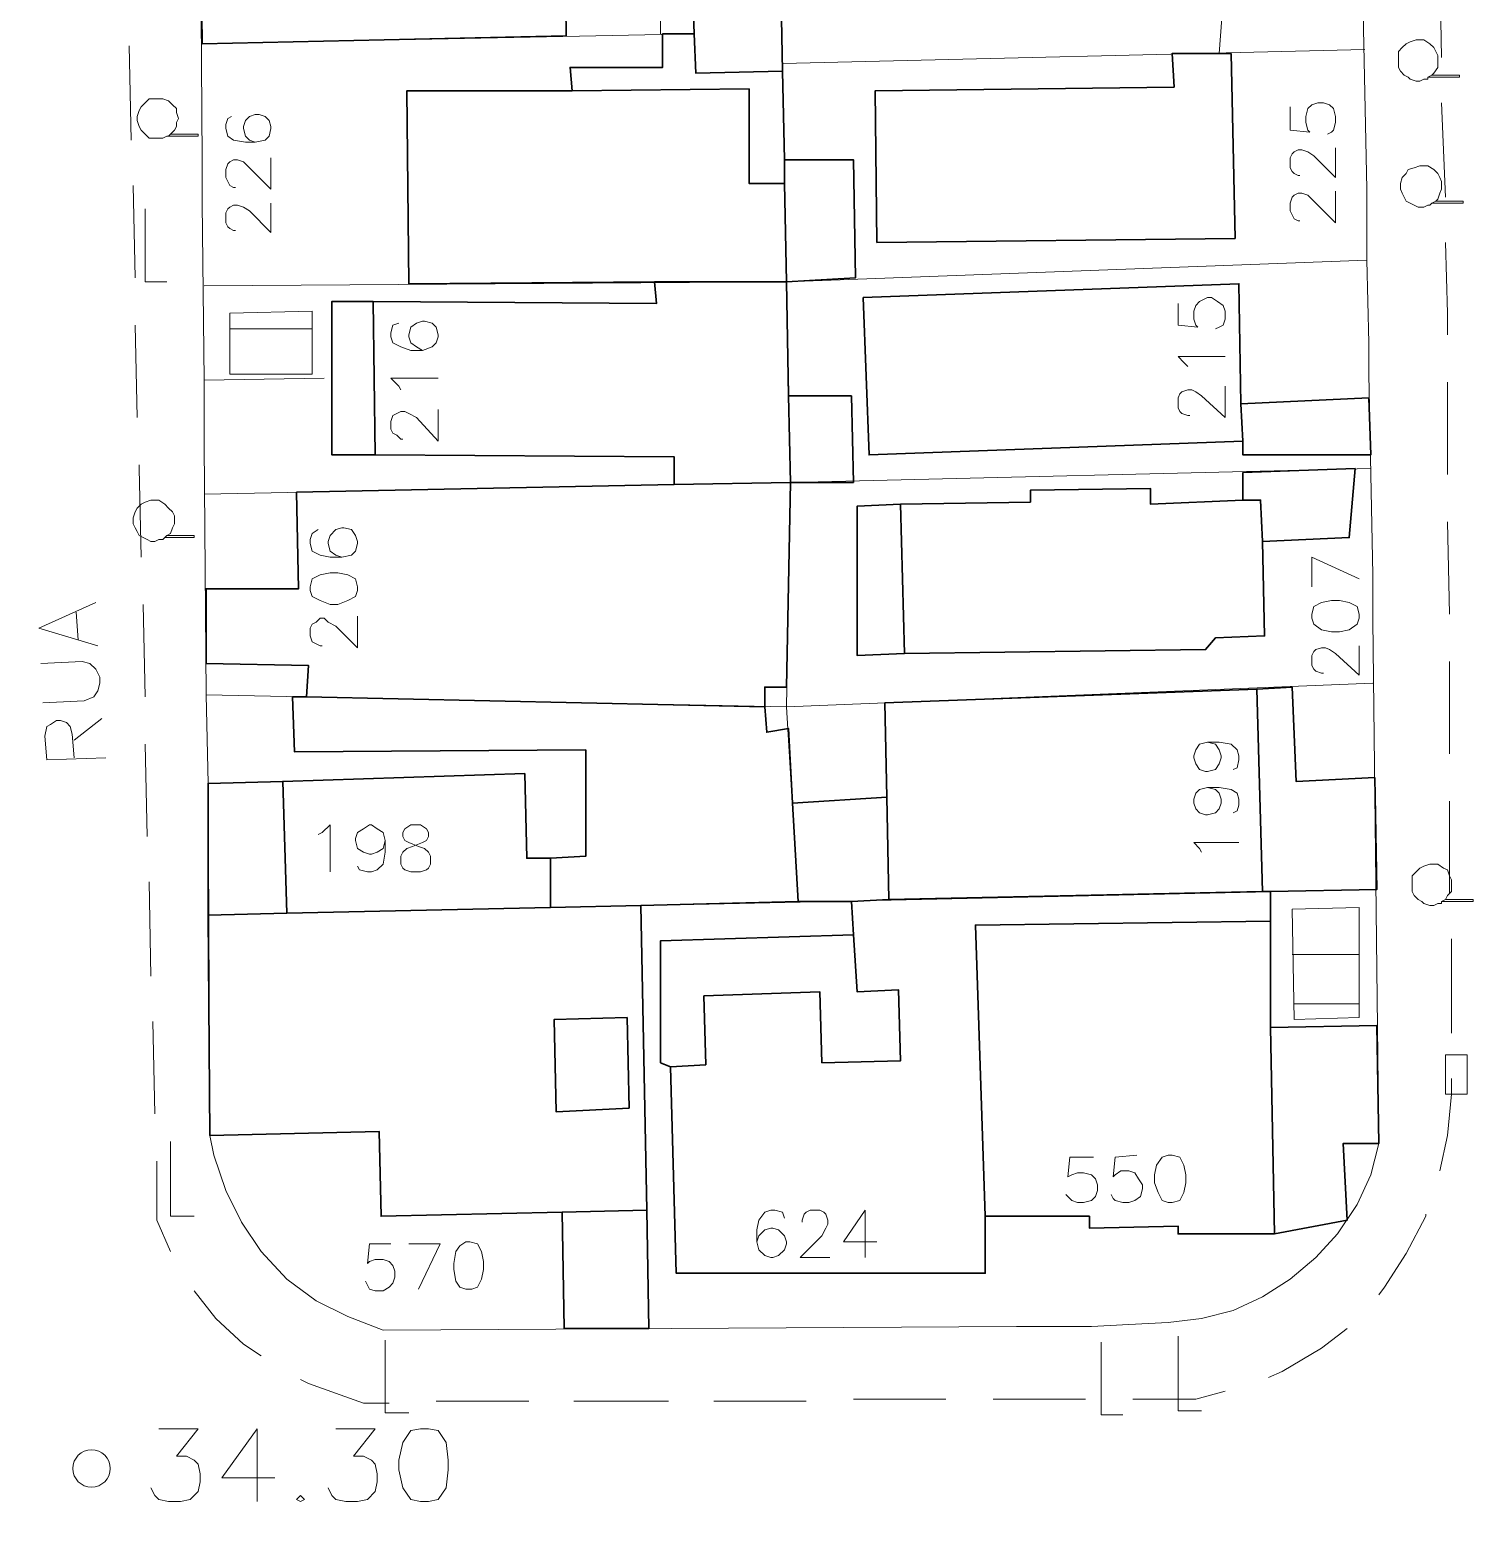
# Model space of a CAD drawing. Extents: x -2391 to 32076, y -11492 to 5852.
# Drawn here: x 4882.3 to 4944.7, y -1182.6 to -1118.1 of the extents above; entities that cross this region are included whole.
import ezdxf

# ---------------------------------------------------------------- set-up
doc = ezdxf.new("R2010")
doc.units = 0
doc.header["$LTSCALE"] = 7
for name, color, linetype in [('ALVE-CT', 3, 'CONTINUOUS'), ('PDF_A101 - EDIFICACAO', 7, 'CONTINUOUS'), ('PDF_A103 - PROJECAO_1', 7, 'CONTINUOUS'), ('PDF_A104 - PROJECAO_2', 7, 'CONTINUOUS'), ('PDF_A118 - PISCINA', 7, 'CONTINUOUS'), ('PDF_A122 - CASA_DE_MAQUINA', 7, 'CONTINUOUS'), ('PDF_A123 - N DE PORTA', 7, 'CONTINUOUS'), ('PDF_A124 - MURO', 7, 'CONTINUOUS'), ('PDF_C301 - MEIO_FIO_2D', 7, 'CONTINUOUS'), ('PDF_C307 - TXT_NOME_LOGRADOURO', 7, 'CONTINUOUS'), ('PDF_C317 - BOCA_LOBO', 7, 'CONTINUOUS'), ('PDF_F602 - ARVORE_ISOLADA', 7, 'CONTINUOUS'), ('PDF_I903 - POSTE', 7, 'CONTINUOUS'), ('PDF_N1403 - COTA_DE_APARELHO', 7, 'CONTINUOUS')]:
    doc.layers.add(name, color=color, linetype=linetype)

msp = doc.modelspace()

# ---------------------------------------------------------------- linework, layer by layer
at = {"layer": 'ALVE-CT'}
msp.add_circle((4550.796, -1271.53), 500, dxfattribs=at)
at = {"layer": 'PDF_A101 - EDIFICACAO', "lineweight": 30}
for points in [[(4914.68, -1119.897), (4910.955, -1119.982), (4910.871, -1118.289), (4910.617, -1110.838), (4914.511, -1110.838)], [(4895.123, -1111.008), (4899.441, -1110.923), (4905.283, -1110.923), (4905.367, -1118.373), (4889.705, -1118.712), (4889.62, -1111.177), (4889.62, -1111.092)], [(4910.871, -1118.289), (4910.955, -1119.982), (4914.68, -1119.897), (4914.765, -1123.707), (4914.765, -1124.723), (4914.85, -1128.956), (4909.177, -1128.956), (4898.594, -1129.041), (4898.51, -1120.744), (4905.621, -1120.744), (4905.537, -1119.728), (4909.516, -1119.728), (4909.516, -1118.289)], [(4934.153, -1127.094), (4918.744, -1127.263), (4918.66, -1120.744), (4931.529, -1120.575), (4931.444, -1119.135), (4933.984, -1119.135)], [(4914.85, -1128.956), (4914.765, -1124.723), (4914.765, -1123.707), (4917.728, -1123.707), (4917.813, -1128.787)], [(4914.85, -1128.956), (4914.934, -1133.867), (4915.019, -1137.592), (4910.024, -1137.677), (4910.024, -1136.491), (4897.155, -1136.407), (4895.292, -1136.407), (4895.292, -1129.803), (4897.07, -1129.803), (4909.262, -1129.888), (4909.177, -1128.956)], [(4934.407, -1134.206), (4934.492, -1135.814), (4918.406, -1136.407), (4918.152, -1129.634), (4934.322, -1129.041)], [(4915.019, -1137.592), (4914.934, -1133.867), (4917.644, -1133.867), (4917.728, -1137.592)], [(4934.492, -1135.814), (4934.407, -1134.206), (4939.91, -1133.952), (4939.995, -1136.407), (4934.492, -1136.407)], [(4939.318, -1136.999), (4939.064, -1139.963), (4935.338, -1140.132), (4935.423, -1144.196), (4933.306, -1144.281), (4932.883, -1144.788), (4919.93, -1144.958), (4917.898, -1145.042), (4917.898, -1138.608), (4919.76, -1138.523), (4925.348, -1138.439), (4925.348, -1137.931), (4930.513, -1137.846), (4930.513, -1138.523), (4934.492, -1138.354), (4934.492, -1137.169)], [(4913.918, -1147.244), (4894.192, -1146.82), (4894.276, -1145.466), (4889.874, -1145.381), (4889.874, -1142.164), (4893.853, -1142.164), (4893.768, -1138.015), (4910.024, -1137.677), (4915.019, -1137.592), (4914.85, -1146.397), (4913.918, -1146.397)], [(4894.192, -1146.82), (4913.918, -1147.244), (4914.003, -1148.344), (4914.934, -1148.175), (4915.104, -1151.392), (4915.358, -1155.625), (4908.585, -1155.795), (4904.69, -1155.879), (4904.69, -1153.763), (4906.214, -1153.678), (4906.214, -1149.106), (4893.684, -1149.191), (4893.599, -1146.82)], [(4936.608, -1146.397), (4936.778, -1150.461), (4940.164, -1150.292), (4940.249, -1155.117), (4935.677, -1155.202), (4935.338, -1155.202), (4919.252, -1155.541), (4917.644, -1155.625), (4915.358, -1155.625), (4915.104, -1151.392), (4919.168, -1151.138), (4919.083, -1147.074), (4935.084, -1146.482)], [(4903.589, -1150.122), (4903.674, -1153.763), (4904.69, -1153.763), (4904.69, -1155.879), (4893.345, -1156.133), (4889.959, -1156.218), (4889.959, -1150.546), (4893.176, -1150.461)], [(4935.677, -1156.472), (4935.677, -1161.044), (4940.249, -1160.959), (4940.334, -1166.039), (4938.81, -1166.039), (4938.979, -1169.341), (4935.846, -1169.934), (4931.698, -1169.934), (4931.698, -1169.595), (4927.888, -1169.68), (4927.888, -1169.172), (4923.401, -1169.172), (4923.401, -1171.627), (4910.109, -1171.627), (4909.855, -1162.737), (4909.431, -1162.568), (4909.431, -1157.319), (4917.728, -1157.065), (4917.644, -1155.625), (4919.252, -1155.541), (4935.338, -1155.202), (4935.677, -1155.202)], [(4908.585, -1155.795), (4908.839, -1168.918), (4908.923, -1173.997), (4905.283, -1173.997), (4905.198, -1169.002), (4897.409, -1169.172), (4897.324, -1165.531), (4890.043, -1165.7), (4889.959, -1156.218), (4893.345, -1156.133), (4904.69, -1155.879)]]:
    msp.add_lwpolyline(points, close=True, dxfattribs=at)
at = {"layer": 'PDF_A103 - PROJECAO_1', "lineweight": 30}
for points in [[(4914.765, -1124.723), (4914.85, -1128.956), (4909.177, -1128.956), (4898.594, -1129.041), (4898.51, -1120.744), (4905.621, -1120.744), (4913.241, -1120.659), (4913.241, -1124.723)], [(4914.934, -1133.867), (4915.019, -1137.592), (4910.024, -1137.677), (4910.024, -1136.491), (4897.155, -1136.407), (4897.07, -1129.803), (4909.262, -1129.888), (4909.177, -1128.956), (4914.85, -1128.956)], [(4934.492, -1138.354), (4935.254, -1138.354), (4935.338, -1140.132), (4935.423, -1144.196), (4933.306, -1144.281), (4932.883, -1144.788), (4919.93, -1144.958), (4919.76, -1138.523), (4925.348, -1138.439), (4925.348, -1137.931), (4930.513, -1137.846), (4930.513, -1138.523)], [(4935.338, -1155.202), (4919.252, -1155.541), (4919.168, -1151.138), (4919.083, -1147.074), (4935.084, -1146.482)], [(4904.69, -1153.763), (4904.69, -1155.879), (4893.345, -1156.133), (4893.176, -1150.461), (4903.589, -1150.122), (4903.674, -1153.763)], [(4935.677, -1156.472), (4935.677, -1161.044), (4935.846, -1169.934), (4931.698, -1169.934), (4931.698, -1169.595), (4927.888, -1169.68), (4927.888, -1169.172), (4923.401, -1169.172), (4923.401, -1171.627), (4910.109, -1171.627), (4909.855, -1162.737), (4911.379, -1162.653), (4911.294, -1159.689), (4916.289, -1159.52), (4916.374, -1162.568), (4919.76, -1162.483), (4919.676, -1159.435), (4917.898, -1159.52), (4917.728, -1157.065), (4917.644, -1155.625), (4919.252, -1155.541), (4935.338, -1155.202), (4935.677, -1155.202)], [(4908.585, -1155.795), (4908.839, -1168.918), (4905.198, -1169.002), (4897.409, -1169.172), (4897.324, -1165.531), (4890.043, -1165.7), (4889.959, -1156.218), (4893.345, -1156.133), (4904.69, -1155.879)]]:
    msp.add_lwpolyline(points, close=True, dxfattribs=at)
at = {"layer": 'PDF_A104 - PROJECAO_2', "lineweight": 30}
msp.add_lwpolyline([(4935.677, -1161.044), (4935.846, -1169.934), (4931.698, -1169.934), (4931.698, -1169.595), (4927.888, -1169.68), (4927.888, -1169.172), (4923.401, -1169.172), (4922.977, -1156.641), (4935.677, -1156.472)], close=True, dxfattribs=at)
at = {"layer": 'PDF_A118 - PISCINA', "lineweight": 9}
for points in [[(4890.89, -1132.936), (4894.446, -1132.936), (4894.446, -1130.226), (4890.89, -1130.311)], [(4939.487, -1155.879), (4936.608, -1155.964), (4936.693, -1160.705), (4939.487, -1160.621)]]:
    msp.add_lwpolyline(points, close=True, dxfattribs=at)
for points in [[(4890.89, -1130.988), (4894.446, -1130.988)], [(4936.608, -1157.911), (4939.487, -1157.911)], [(4936.693, -1160.028), (4939.487, -1160.028)]]:
    msp.add_lwpolyline(points, dxfattribs=at)
at = {"layer": 'PDF_A122 - CASA_DE_MAQUINA', "lineweight": 30}
msp.add_lwpolyline([(4908.077, -1164.515), (4904.944, -1164.684), (4904.859, -1160.705), (4907.992, -1160.621)], close=True, dxfattribs=at)
at = {"layer": 'PDF_A123 - N DE PORTA', "lineweight": 9}
for points in [[(4890.975, -1121.845), (4890.805, -1121.929), (4890.721, -1122.183), (4890.721, -1122.353), (4890.805, -1122.691), (4891.059, -1122.861), (4891.567, -1122.945), (4891.991, -1122.945), (4892.414, -1122.861), (4892.583, -1122.691), (4892.668, -1122.353), (4892.668, -1122.268), (4892.583, -1122.014), (4892.414, -1121.845), (4892.16, -1121.76), (4891.991, -1121.76), (4891.737, -1121.845), (4891.567, -1122.014), (4891.483, -1122.268), (4891.483, -1122.353), (4891.567, -1122.691), (4891.737, -1122.861), (4891.991, -1122.945)], [(4936.524, -1121.421), (4936.524, -1122.437), (4937.37, -1122.522), (4937.286, -1122.437), (4937.201, -1122.099), (4937.201, -1121.845), (4937.286, -1121.506), (4937.455, -1121.337), (4937.709, -1121.252), (4937.963, -1121.252), (4938.217, -1121.337), (4938.386, -1121.506), (4938.471, -1121.845), (4938.471, -1122.099), (4938.386, -1122.437), (4938.302, -1122.522), (4938.132, -1122.607)], [(4891.144, -1124.893), (4891.059, -1124.893), (4890.89, -1124.808), (4890.805, -1124.639), (4890.721, -1124.469), (4890.721, -1124.131), (4890.805, -1123.877), (4890.89, -1123.792), (4891.059, -1123.707), (4891.229, -1123.707), (4891.483, -1123.792), (4891.737, -1124.046), (4892.668, -1124.977), (4892.668, -1123.623)], [(4936.947, -1124.385), (4936.862, -1124.385), (4936.693, -1124.3), (4936.608, -1124.215), (4936.524, -1124.046), (4936.524, -1123.623), (4936.608, -1123.453), (4936.693, -1123.369), (4936.862, -1123.284), (4937.032, -1123.284), (4937.286, -1123.369), (4937.54, -1123.538), (4938.471, -1124.469), (4938.471, -1123.199)], [(4891.144, -1126.755), (4891.059, -1126.755), (4890.89, -1126.67), (4890.805, -1126.586), (4890.721, -1126.416), (4890.721, -1125.993), (4890.805, -1125.824), (4890.89, -1125.739), (4891.059, -1125.654), (4891.229, -1125.654), (4891.483, -1125.739), (4891.737, -1125.908), (4892.668, -1126.84), (4892.668, -1125.57)], [(4936.947, -1126.332), (4936.862, -1126.332), (4936.693, -1126.247), (4936.608, -1126.078), (4936.524, -1125.908), (4936.524, -1125.57), (4936.608, -1125.316), (4936.693, -1125.231), (4936.862, -1125.147), (4937.032, -1125.147), (4937.286, -1125.231), (4937.54, -1125.485), (4938.471, -1126.416), (4938.471, -1125.062)], [(4931.698, -1129.888), (4931.698, -1130.819), (4932.544, -1130.904), (4932.46, -1130.819), (4932.375, -1130.565), (4932.375, -1130.226), (4932.46, -1129.972), (4932.629, -1129.803), (4932.968, -1129.634), (4933.137, -1129.634), (4933.391, -1129.803), (4933.645, -1129.972), (4933.73, -1130.226), (4933.73, -1130.565), (4933.645, -1130.819), (4933.476, -1130.904), (4933.306, -1130.988)], [(4898.171, -1130.734), (4897.917, -1130.819), (4897.832, -1131.158), (4897.832, -1131.327), (4897.917, -1131.581), (4898.256, -1131.75), (4898.679, -1131.92), (4899.187, -1131.92), (4899.61, -1131.75), (4899.78, -1131.581), (4899.864, -1131.327), (4899.864, -1131.242), (4899.78, -1130.904), (4899.61, -1130.734), (4899.272, -1130.65), (4899.187, -1130.65), (4898.933, -1130.734), (4898.679, -1130.904), (4898.594, -1131.242), (4898.594, -1131.327), (4898.679, -1131.581), (4898.933, -1131.75), (4899.187, -1131.92)], [(4932.121, -1132.597), (4931.952, -1132.428), (4931.698, -1132.174), (4933.73, -1132.174)], [(4898.256, -1133.613), (4898.171, -1133.444), (4897.832, -1133.105), (4899.864, -1133.105)], [(4932.206, -1134.714), (4932.121, -1134.714), (4931.867, -1134.629), (4931.783, -1134.544), (4931.698, -1134.375), (4931.698, -1133.952), (4931.783, -1133.782), (4931.867, -1133.698), (4932.121, -1133.613), (4932.29, -1133.613), (4932.46, -1133.698), (4932.714, -1133.867), (4933.73, -1134.798), (4933.73, -1133.444)], [(4898.34, -1135.729), (4898.256, -1135.729), (4898.086, -1135.56), (4897.917, -1135.475), (4897.832, -1135.306), (4897.832, -1134.968), (4897.917, -1134.714), (4898.086, -1134.629), (4898.256, -1134.544), (4898.425, -1134.544), (4898.594, -1134.629), (4898.933, -1134.798), (4899.864, -1135.814), (4899.864, -1134.46)], [(4894.7, -1139.624), (4894.446, -1139.793), (4894.361, -1140.047), (4894.361, -1140.217), (4894.446, -1140.555), (4894.784, -1140.725), (4895.208, -1140.809), (4895.716, -1140.809), (4896.139, -1140.725), (4896.308, -1140.555), (4896.393, -1140.217), (4896.393, -1140.132), (4896.308, -1139.878), (4896.139, -1139.624), (4895.8, -1139.539), (4895.716, -1139.539), (4895.462, -1139.624), (4895.208, -1139.878), (4895.123, -1140.132), (4895.123, -1140.217), (4895.208, -1140.555), (4895.462, -1140.725), (4895.716, -1140.809)], [(4939.487, -1141.741), (4937.455, -1140.809), (4937.455, -1142.079)], [(4894.869, -1144.619), (4894.784, -1144.619), (4894.615, -1144.535), (4894.446, -1144.45), (4894.361, -1144.196), (4894.361, -1143.857), (4894.446, -1143.688), (4894.615, -1143.603), (4894.784, -1143.434), (4894.954, -1143.434), (4895.123, -1143.603), (4895.462, -1143.773), (4896.393, -1144.704), (4896.393, -1143.349)], [(4937.963, -1145.804), (4937.878, -1145.804), (4937.624, -1145.72), (4937.54, -1145.635), (4937.455, -1145.466), (4937.455, -1145.042), (4937.54, -1144.873), (4937.624, -1144.788), (4937.878, -1144.704), (4938.048, -1144.704), (4938.217, -1144.788), (4938.471, -1144.958), (4939.487, -1145.889), (4939.487, -1144.619)], [(4932.968, -1148.768), (4933.306, -1148.852), (4933.476, -1149.106), (4933.56, -1149.36), (4933.56, -1149.445), (4933.476, -1149.699), (4933.306, -1149.953), (4932.968, -1150.038), (4932.883, -1150.038), (4932.629, -1149.953), (4932.46, -1149.699), (4932.375, -1149.445), (4932.375, -1149.36), (4932.46, -1149.106), (4932.629, -1148.852), (4932.968, -1148.768), (4933.476, -1148.768), (4933.984, -1148.852), (4934.238, -1149.106), (4934.322, -1149.36), (4934.322, -1149.53), (4934.238, -1149.868), (4934.068, -1149.953)], [(4932.968, -1150.715), (4933.306, -1150.8), (4933.476, -1150.969), (4933.56, -1151.223), (4933.56, -1151.392), (4933.476, -1151.646), (4933.306, -1151.816), (4932.968, -1151.9), (4932.883, -1151.9), (4932.629, -1151.816), (4932.46, -1151.646), (4932.375, -1151.392), (4932.375, -1151.223), (4932.46, -1150.969), (4932.629, -1150.8), (4932.968, -1150.715), (4933.476, -1150.715), (4933.984, -1150.8), (4934.238, -1150.969), (4934.322, -1151.223), (4934.322, -1151.477), (4934.238, -1151.731), (4934.068, -1151.816)], [(4894.7, -1152.747), (4894.869, -1152.662), (4895.208, -1152.324), (4895.208, -1154.356)], [(4897.578, -1153.001), (4897.494, -1153.34), (4897.24, -1153.509), (4896.986, -1153.594), (4896.901, -1153.594), (4896.647, -1153.509), (4896.393, -1153.34), (4896.308, -1153.001), (4896.308, -1152.916), (4896.393, -1152.662), (4896.647, -1152.493), (4896.901, -1152.324), (4896.986, -1152.324), (4897.24, -1152.493), (4897.494, -1152.662), (4897.578, -1153.001), (4897.578, -1153.509), (4897.494, -1154.017), (4897.24, -1154.271), (4896.986, -1154.356), (4896.816, -1154.356), (4896.478, -1154.271), (4896.393, -1154.102)], [(4932.714, -1153.509), (4932.629, -1153.34), (4932.375, -1153.086), (4934.322, -1153.086)], [(4928.057, -1166.632), (4927.041, -1166.632), (4926.957, -1167.478), (4927.126, -1167.394), (4927.38, -1167.309), (4927.634, -1167.309), (4927.973, -1167.394), (4928.142, -1167.563), (4928.227, -1167.817), (4928.227, -1168.071), (4928.142, -1168.325), (4927.973, -1168.494), (4927.634, -1168.579), (4927.38, -1168.579), (4927.126, -1168.494), (4927.041, -1168.41), (4926.872, -1168.24)], [(4929.92, -1166.547), (4928.989, -1166.632), (4928.904, -1167.478), (4928.989, -1167.394), (4929.243, -1167.224), (4929.581, -1167.224), (4929.835, -1167.309), (4930.005, -1167.563), (4930.174, -1167.817), (4930.174, -1167.986), (4930.089, -1168.325), (4929.835, -1168.494), (4929.581, -1168.579), (4929.327, -1168.579), (4928.989, -1168.494), (4928.904, -1168.41), (4928.819, -1168.24)], [(4914.765, -1169.256), (4914.68, -1169.002), (4914.342, -1168.918), (4914.172, -1168.918), (4913.918, -1169.002), (4913.664, -1169.341), (4913.58, -1169.764), (4913.58, -1170.272), (4913.664, -1170.611), (4913.918, -1170.865), (4914.172, -1170.95), (4914.257, -1170.95), (4914.511, -1170.865), (4914.765, -1170.611), (4914.85, -1170.357), (4914.85, -1170.272), (4914.765, -1170.018), (4914.511, -1169.764), (4914.257, -1169.68), (4914.172, -1169.68), (4913.918, -1169.764), (4913.664, -1170.018), (4913.58, -1170.272)], [(4915.527, -1169.426), (4915.527, -1169.341), (4915.612, -1169.087), (4915.696, -1169.002), (4915.866, -1168.918), (4916.289, -1168.918), (4916.458, -1169.002), (4916.543, -1169.087), (4916.628, -1169.341), (4916.628, -1169.51), (4916.543, -1169.68), (4916.374, -1170.018), (4915.442, -1170.95), (4916.712, -1170.95)], [(4918.236, -1170.95), (4918.236, -1168.918), (4917.305, -1170.272), (4918.744, -1170.272)], [(4897.832, -1170.357), (4896.901, -1170.357), (4896.816, -1171.204), (4896.901, -1171.119), (4897.155, -1171.034), (4897.494, -1171.034), (4897.748, -1171.119), (4897.917, -1171.288), (4898.002, -1171.542), (4898.002, -1171.796), (4897.917, -1172.05), (4897.748, -1172.22), (4897.494, -1172.389), (4897.155, -1172.389), (4896.901, -1172.304), (4896.816, -1172.135), (4896.732, -1171.966)], [(4899.018, -1172.304), (4899.949, -1170.357), (4898.594, -1170.357)]]:
    msp.add_lwpolyline(points, dxfattribs=at)
for points in [[(4894.361, -1142.249), (4894.446, -1142.503), (4894.784, -1142.672), (4895.208, -1142.841), (4895.546, -1142.841), (4895.97, -1142.672), (4896.308, -1142.503), (4896.393, -1142.249), (4896.393, -1142.079), (4896.308, -1141.741), (4895.97, -1141.571), (4895.546, -1141.487), (4895.208, -1141.487), (4894.784, -1141.571), (4894.446, -1141.741), (4894.361, -1142.079)], [(4937.455, -1143.434), (4937.54, -1143.688), (4937.878, -1143.942), (4938.302, -1144.027), (4938.64, -1144.027), (4939.064, -1143.942), (4939.402, -1143.688), (4939.487, -1143.434), (4939.487, -1143.265), (4939.402, -1142.926), (4939.064, -1142.757), (4938.64, -1142.672), (4938.302, -1142.672), (4937.878, -1142.757), (4937.54, -1142.926), (4937.455, -1143.265)], [(4898.679, -1152.324), (4898.425, -1152.493), (4898.34, -1152.662), (4898.34, -1152.832), (4898.425, -1153.001), (4898.594, -1153.086), (4899.018, -1153.255), (4899.272, -1153.34), (4899.441, -1153.509), (4899.526, -1153.678), (4899.526, -1154.017), (4899.441, -1154.186), (4899.356, -1154.271), (4899.102, -1154.356), (4898.679, -1154.356), (4898.425, -1154.271), (4898.34, -1154.186), (4898.256, -1154.017), (4898.256, -1153.678), (4898.34, -1153.509), (4898.51, -1153.34), (4898.764, -1153.255), (4899.187, -1153.086), (4899.356, -1153.001), (4899.441, -1152.832), (4899.441, -1152.662), (4899.356, -1152.493), (4899.102, -1152.324)], [(4931.275, -1166.547), (4931.021, -1166.632), (4930.767, -1166.97), (4930.682, -1167.394), (4930.682, -1167.732), (4930.851, -1168.156), (4931.021, -1168.494), (4931.275, -1168.579), (4931.444, -1168.579), (4931.783, -1168.494), (4931.952, -1168.156), (4932.037, -1167.732), (4932.037, -1167.394), (4931.952, -1166.97), (4931.783, -1166.632), (4931.444, -1166.547)], [(4901.05, -1170.272), (4900.796, -1170.442), (4900.626, -1170.696), (4900.542, -1171.204), (4900.542, -1171.458), (4900.626, -1171.966), (4900.796, -1172.22), (4901.05, -1172.304), (4901.304, -1172.304), (4901.558, -1172.22), (4901.727, -1171.881), (4901.812, -1171.458), (4901.812, -1171.119), (4901.727, -1170.696), (4901.558, -1170.357), (4901.219, -1170.272)]]:
    msp.add_lwpolyline(points, close=True, dxfattribs=at)
at = {"layer": 'PDF_A124 - MURO', "lineweight": 9}
for points in [[(4888.265, -1021.01), (4912.902, -1020.587), (4913.241, -1038.705), (4913.664, -1065.628), (4915.019, -1137.592), (4889.789, -1138.1)], [(4939.233, -1091.958), (4914.172, -1092.636), (4889.366, -1092.974), (4889.62, -1111.177), (4889.705, -1123.707), (4889.705, -1125.57), (4889.789, -1133.19), (4894.954, -1133.105)], [(4909.431, -1110.838), (4909.431, -1118.289)], [(4939.656, -1116.68), (4939.826, -1124.977), (4939.826, -1128.025), (4939.91, -1131.581), (4939.91, -1132.936), (4940.08, -1141.571), (4940.08, -1143.519), (4940.334, -1166.039), (4939.995, -1167.394), (4939.402, -1168.664), (4938.556, -1169.934), (4937.624, -1170.95), (4936.524, -1171.881), (4935.338, -1172.643), (4934.068, -1173.236), (4932.714, -1173.574), (4931.275, -1173.744), (4929.581, -1173.828), (4927.973, -1173.913), (4924.755, -1173.913), (4897.494, -1174.082), (4895.97, -1173.49), (4894.615, -1172.812), (4893.345, -1171.881), (4892.245, -1170.696), (4891.398, -1169.426), (4890.721, -1168.071), (4890.213, -1166.547), (4890.043, -1165.7), (4889.959, -1150.546), (4889.874, -1146.736)], [(4933.476, -1119.135), (4933.645, -1116.849)], [(4889.705, -1118.712), (4910.871, -1118.289), (4910.955, -1119.982), (4914.68, -1119.897)], [(4939.741, -1118.966), (4914.68, -1119.559)], [(4889.789, -1129.126), (4914.85, -1128.956), (4939.826, -1128.025)], [(4915.358, -1155.625), (4914.85, -1147.244), (4889.874, -1146.736), (4889.789, -1135.983), (4889.789, -1133.19)], [(4939.995, -1136.999), (4915.019, -1137.592), (4914.85, -1147.244), (4940.08, -1146.228)], [(4889.959, -1156.218), (4940.249, -1155.117)], [(4908.585, -1155.795), (4908.923, -1173.997)]]:
    msp.add_lwpolyline(points, dxfattribs=at)
at = {"layer": 'PDF_C301 - MEIO_FIO_2D', "lineweight": 9}
for points in [[(4943.043, -1119.305), (4942.958, -1115.326)], [(4886.572, -1118.797), (4886.657, -1122.861)], [(4943.212, -1125.316), (4943.043, -1121.252)], [(4886.741, -1124.808), (4886.826, -1128.787)], [(4943.297, -1131.242), (4943.297, -1130.311), (4943.212, -1127.263)], [(4886.826, -1130.819), (4886.911, -1134.798)], [(4943.297, -1137.253), (4943.297, -1133.274)], [(4886.995, -1136.83), (4886.995, -1136.999), (4887.08, -1140.809)], [(4943.381, -1143.265), (4943.297, -1139.285)], [(4887.165, -1142.841), (4887.249, -1146.82)], [(4943.381, -1149.276), (4943.381, -1145.296)], [(4887.249, -1148.852), (4887.334, -1152.832)], [(4943.381, -1155.287), (4943.381, -1151.308)], [(4887.419, -1154.779), (4887.503, -1158.843)], [(4943.466, -1161.298), (4943.466, -1157.234)], [(4887.588, -1160.79), (4887.673, -1164.769)], [(4942.958, -1167.224), (4943.297, -1165.7), (4943.466, -1163.923), (4943.466, -1163.245)], [(4887.757, -1166.801), (4887.757, -1169.341), (4888.35, -1170.696)], [(4940.334, -1172.558), (4940.588, -1172.22), (4941.519, -1170.78), (4942.365, -1169.172), (4942.365, -1169.087)], [(4889.366, -1172.389), (4890.297, -1173.574), (4891.483, -1174.675), (4892.245, -1175.183)], [(4935.592, -1176.114), (4936.185, -1175.86), (4937.878, -1174.844), (4938.979, -1173.997)], [(4893.938, -1176.199), (4894.276, -1176.368), (4896.647, -1177.215), (4897.748, -1177.215)], [(4899.78, -1177.13), (4903.759, -1177.13)], [(4905.706, -1177.13), (4909.77, -1177.13)], [(4911.717, -1177.13), (4915.696, -1177.13)], [(4917.728, -1177.045), (4921.708, -1177.045)], [(4923.739, -1177.045), (4927.719, -1177.045)], [(4929.751, -1177.045), (4932.46, -1177.045), (4933.73, -1176.707)]]:
    msp.add_lwpolyline(points, dxfattribs=at)
at = {"layer": 'PDF_C307 - TXT_NOME_LOGRADOURO', "lineweight": 9}
for points in [[(4885.217, -1144.619), (4882.678, -1143.857), (4885.133, -1142.757)], [(4884.371, -1144.365), (4884.286, -1143.18)], [(4882.847, -1147.074), (4884.625, -1146.99), (4885.048, -1146.82), (4885.217, -1146.566), (4885.302, -1146.228), (4885.302, -1145.974), (4885.133, -1145.635), (4884.879, -1145.381), (4884.54, -1145.296), (4882.762, -1145.381)], [(4885.556, -1149.445), (4883.016, -1149.53), (4882.932, -1148.514), (4883.016, -1148.09), (4883.186, -1148.006), (4883.44, -1147.836), (4883.609, -1147.836), (4883.863, -1147.921), (4884.032, -1148.09), (4884.117, -1148.429), (4884.201, -1149.445)], [(4884.201, -1148.683), (4885.387, -1147.752)]]:
    msp.add_lwpolyline(points, dxfattribs=at)
at = {"layer": 'PDF_C317 - BOCA_LOBO', "lineweight": 9}
msp.add_lwpolyline([(4943.212, -1162.229), (4943.212, -1163.923), (4944.143, -1163.923), (4944.143, -1162.229)], close=True, dxfattribs=at)
at = {"layer": 'PDF_F602 - ARVORE_ISOLADA', "lineweight": 9}
for points in [[(4942.619, -1120.067), (4942.45, -1120.151), (4942.45, -1120.236), (4942.281, -1120.236), (4942.111, -1120.321), (4941.942, -1120.321), (4941.688, -1120.236), (4941.604, -1120.151), (4941.434, -1120.067), (4941.265, -1119.897), (4941.18, -1119.728), (4941.18, -1119.474), (4941.18, -1119.305), (4941.18, -1119.051), (4941.35, -1118.881), (4941.519, -1118.712), (4941.688, -1118.627), (4941.942, -1118.543), (4942.281, -1118.543), (4942.535, -1118.712), (4942.704, -1118.881), (4942.789, -1119.051), (4942.873, -1119.22), (4942.873, -1119.389), (4942.873, -1119.559), (4942.873, -1119.728), (4942.704, -1119.982), (4942.619, -1120.067), (4942.45, -1120.151), (4943.805, -1120.151), (4943.805, -1120.067)], [(4888.35, -1122.607), (4888.265, -1122.691), (4888.181, -1122.691), (4888.011, -1122.776), (4887.842, -1122.776), (4887.673, -1122.776), (4887.419, -1122.776), (4887.334, -1122.691), (4887.165, -1122.522), (4887.08, -1122.437), (4886.995, -1122.268), (4886.911, -1122.014), (4886.911, -1121.845), (4886.995, -1121.591), (4887.08, -1121.421), (4887.249, -1121.252), (4887.419, -1121.083), (4887.673, -1121.083), (4888.011, -1121.083), (4888.265, -1121.167), (4888.435, -1121.337), (4888.604, -1121.506), (4888.604, -1121.675), (4888.689, -1121.929), (4888.604, -1122.099), (4888.604, -1122.268), (4888.519, -1122.437), (4888.35, -1122.607), (4888.265, -1122.691), (4889.535, -1122.691), (4889.535, -1122.607)], [(4942.789, -1125.485), (4942.619, -1125.57), (4942.535, -1125.654), (4942.45, -1125.654), (4942.281, -1125.739), (4942.027, -1125.739), (4941.858, -1125.654), (4941.688, -1125.57), (4941.519, -1125.485), (4941.434, -1125.316), (4941.35, -1125.147), (4941.265, -1124.977), (4941.265, -1124.723), (4941.35, -1124.469), (4941.519, -1124.3), (4941.604, -1124.131), (4941.858, -1124.046), (4942.111, -1123.961), (4942.45, -1123.961), (4942.704, -1124.131), (4942.873, -1124.3), (4942.958, -1124.469), (4943.043, -1124.639), (4943.043, -1124.808), (4943.043, -1124.977), (4942.958, -1125.147), (4942.873, -1125.4), (4942.789, -1125.485), (4942.619, -1125.57), (4943.974, -1125.57), (4943.974, -1125.485)], [(4888.181, -1139.878), (4888.096, -1139.963), (4888.011, -1140.047), (4887.842, -1140.047), (4887.673, -1140.132), (4887.503, -1140.132), (4887.334, -1140.047), (4887.165, -1139.963), (4886.995, -1139.878), (4886.911, -1139.709), (4886.826, -1139.539), (4886.741, -1139.37), (4886.741, -1139.116), (4886.826, -1138.862), (4886.911, -1138.693), (4887.08, -1138.523), (4887.249, -1138.439), (4887.503, -1138.354), (4887.842, -1138.354), (4888.096, -1138.523), (4888.265, -1138.693), (4888.435, -1138.862), (4888.519, -1139.031), (4888.519, -1139.201), (4888.519, -1139.37), (4888.435, -1139.539), (4888.35, -1139.793), (4888.181, -1139.878), (4888.096, -1139.963), (4889.366, -1139.963), (4889.366, -1139.878)], [(4943.212, -1155.541), (4943.043, -1155.625), (4943.043, -1155.71), (4942.873, -1155.71), (4942.704, -1155.795), (4942.535, -1155.795), (4942.281, -1155.71), (4942.196, -1155.625), (4942.027, -1155.541), (4941.858, -1155.371), (4941.773, -1155.202), (4941.773, -1154.948), (4941.773, -1154.779), (4941.773, -1154.525), (4941.942, -1154.356), (4942.111, -1154.186), (4942.281, -1154.102), (4942.535, -1154.017), (4942.873, -1154.017), (4943.127, -1154.186), (4943.297, -1154.271), (4943.381, -1154.525), (4943.466, -1154.694), (4943.466, -1154.863), (4943.466, -1155.033), (4943.466, -1155.202), (4943.297, -1155.371), (4943.212, -1155.541), (4943.043, -1155.625), (4944.397, -1155.625), (4944.397, -1155.541)]]:
    msp.add_lwpolyline(points, close=True, dxfattribs=at)
at = {"layer": 'PDF_I903 - POSTE', "lineweight": 9}
for points in [[(4888.181, -1128.956), (4887.249, -1128.956), (4887.249, -1125.824)], [(4889.366, -1169.172), (4888.35, -1169.172), (4888.35, -1165.954)], [(4898.594, -1177.638), (4897.578, -1177.638), (4897.578, -1174.505)], [(4929.327, -1177.723), (4928.396, -1177.723), (4928.396, -1174.59)], [(4932.714, -1177.553), (4931.698, -1177.553), (4931.698, -1174.336)]]:
    msp.add_lwpolyline(points, dxfattribs=at)
at = {"layer": 'PDF_N1403 - COTA_DE_APARELHO', "lineweight": 9}
for points in [[(4887.842, -1178.315), (4889.535, -1178.315), (4888.604, -1179.501), (4889.027, -1179.501), (4889.366, -1179.67), (4889.535, -1179.839), (4889.62, -1180.263), (4889.62, -1180.601), (4889.535, -1181.025), (4889.197, -1181.363), (4888.773, -1181.448), (4888.265, -1181.448), (4887.842, -1181.363), (4887.673, -1181.194), (4887.503, -1180.855)], [(4892.075, -1181.448), (4892.075, -1178.315), (4890.551, -1180.432), (4892.837, -1180.432)], [(4895.462, -1178.315), (4897.155, -1178.315), (4896.224, -1179.501), (4896.647, -1179.501), (4896.986, -1179.67), (4897.155, -1179.839), (4897.24, -1180.263), (4897.24, -1180.601), (4897.155, -1181.025), (4896.816, -1181.363), (4896.393, -1181.448), (4895.885, -1181.448), (4895.462, -1181.363), (4895.292, -1181.194), (4895.123, -1180.855)]]:
    msp.add_lwpolyline(points, dxfattribs=at)
for points in [[(4899.102, -1178.315), (4898.679, -1178.4), (4898.34, -1178.908), (4898.171, -1179.67), (4898.171, -1180.093), (4898.34, -1180.855), (4898.679, -1181.363), (4899.102, -1181.448), (4899.441, -1181.448), (4899.864, -1181.363), (4900.203, -1180.855), (4900.288, -1180.093), (4900.288, -1179.67), (4900.203, -1178.908), (4899.864, -1178.4), (4899.441, -1178.315)], [(4893.938, -1181.194), (4893.768, -1181.363), (4893.938, -1181.448), (4894.107, -1181.363)]]:
    msp.add_lwpolyline(points, close=True, dxfattribs=at)
msp.add_circle((4884.945, -1180.027), 0.804, dxfattribs=at)

doc.saveas('drawing.dxf')
